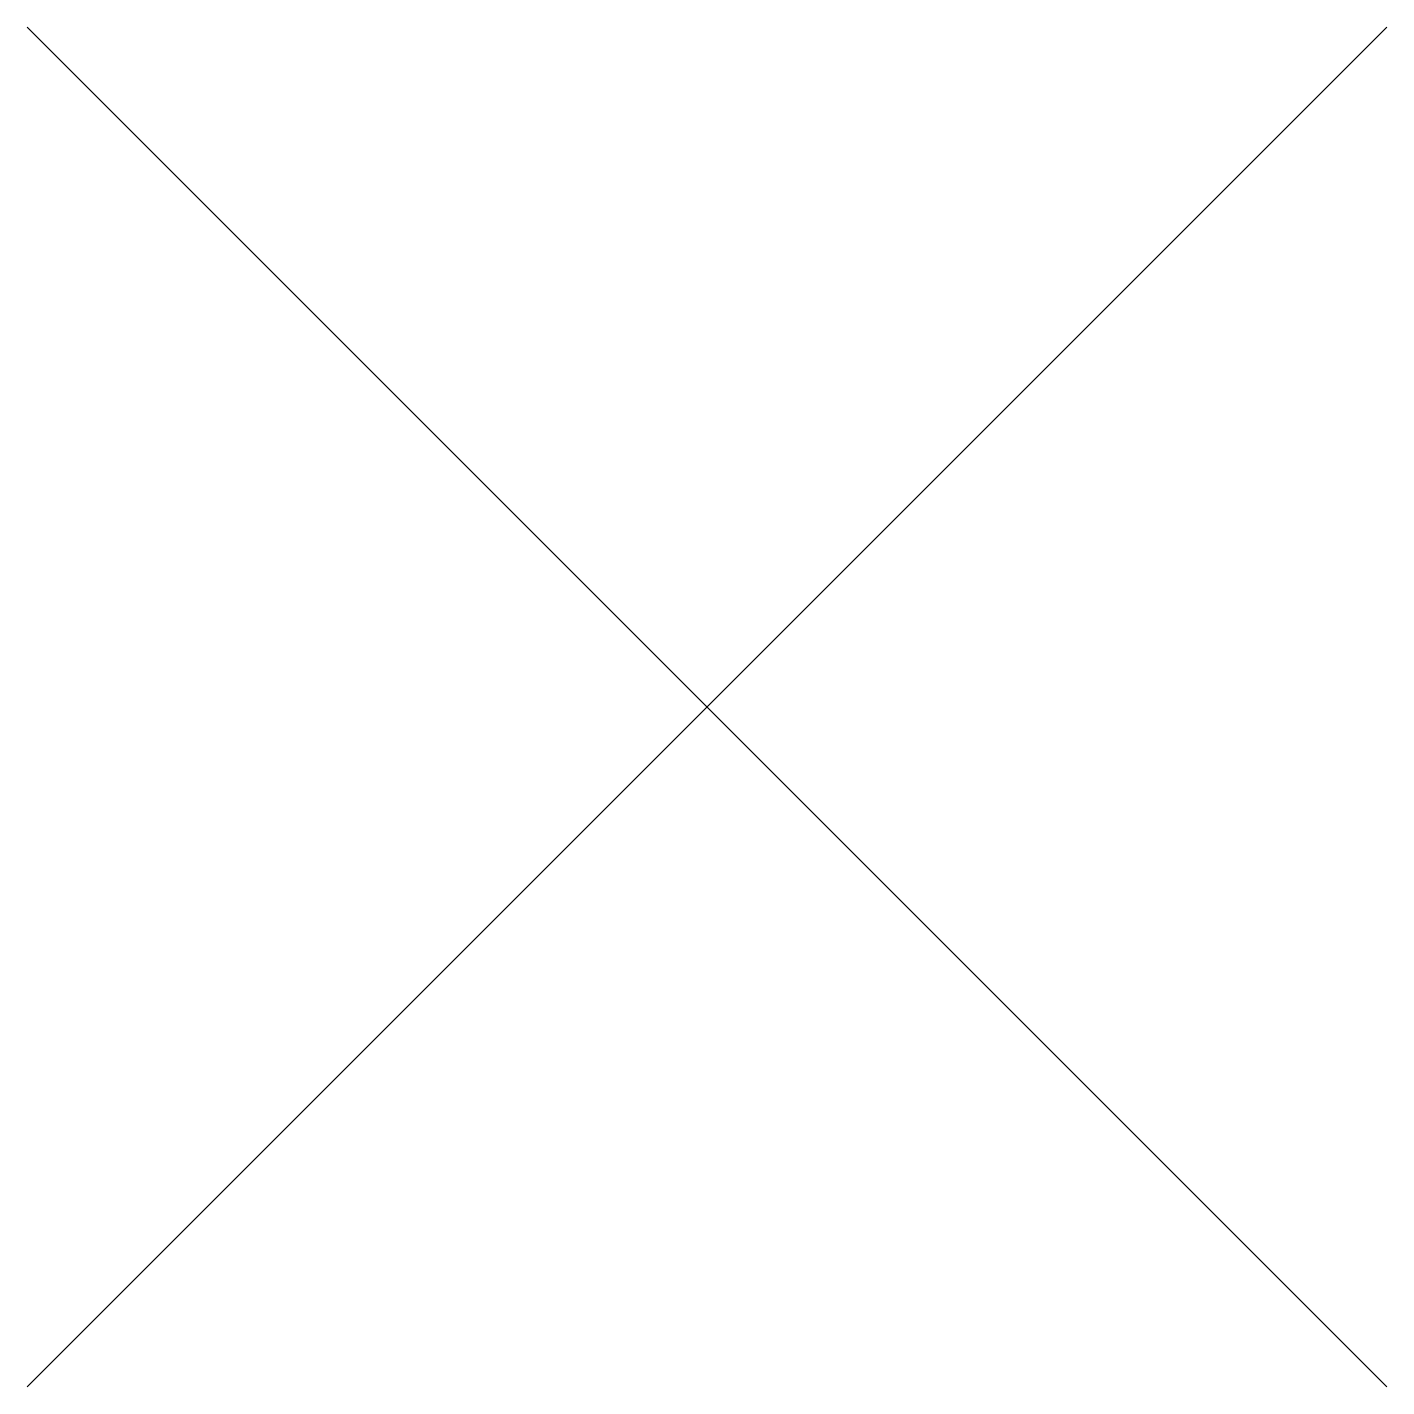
# Model space of a CAD drawing. Header units: millimetres. Extents: x -1 to 1, y -1 to 1.
import ezdxf

# ---------------------------------------------------------------- set-up
doc = ezdxf.new("R2010")
doc.units = ezdxf.units.MM

msp = doc.modelspace()

# ---------------------------------------------------------------- linework, layer by layer
at = {"color": 0}
for p, q in [((-1, -1), (1, 1)), ((-1, 1), (1, -1))]:
    msp.add_line(p, q, dxfattribs=at)

doc.saveas('drawing.dxf')
